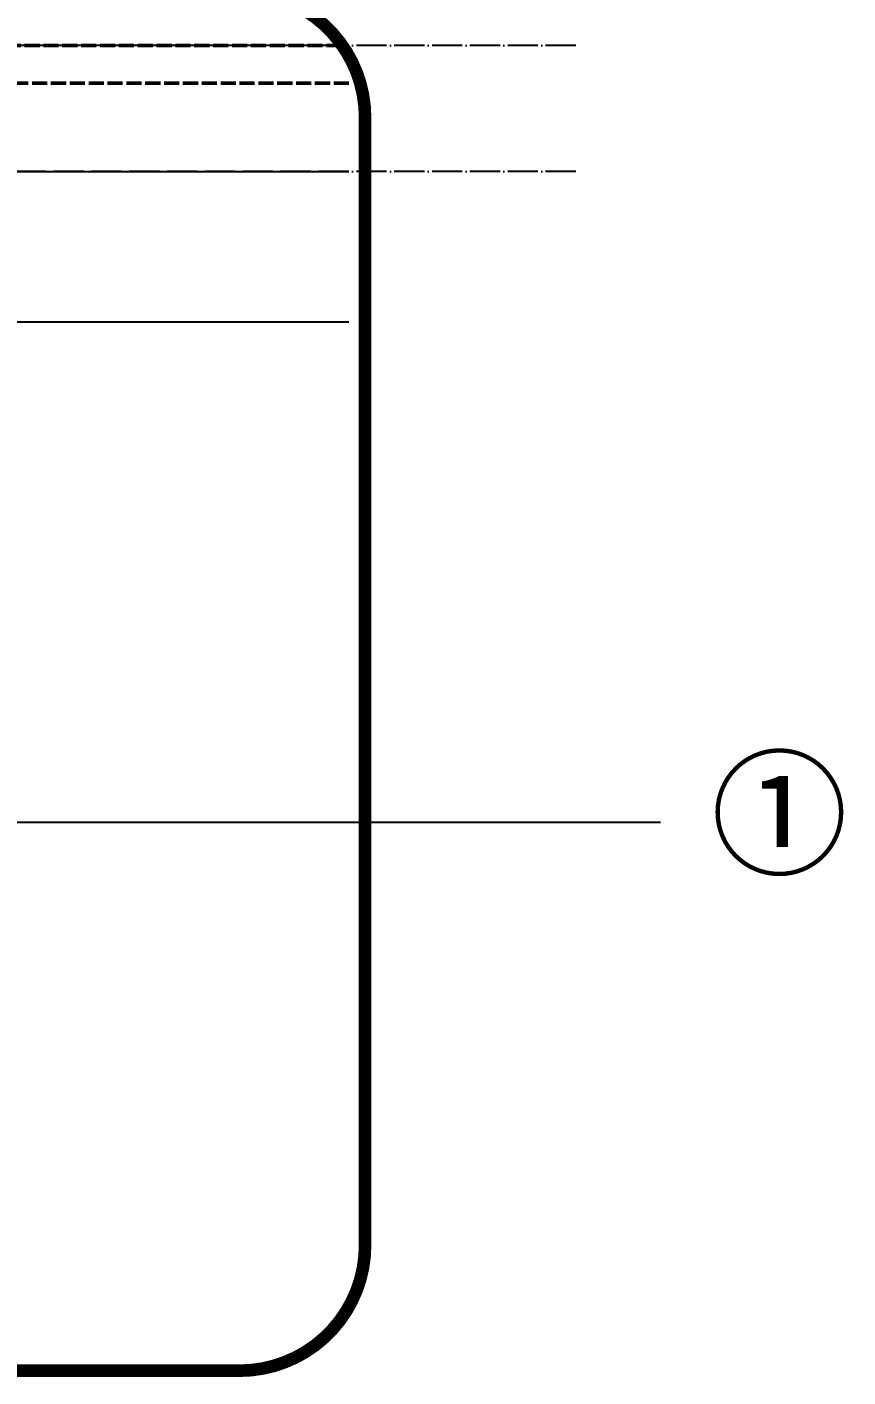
# Model space of a CAD drawing. Header units: millimetres. Extents: x 0 to 119933, y -45162 to 41221.
# Drawn here: x 2307 to 2960, y 1662 to 2736 of the extents above; entities that cross this region are included whole.
import ezdxf
from ezdxf import colors
from ezdxf.entities.mleader import LeaderData, LeaderLine
from ezdxf.math import Vec2, Vec3

# ---------------------------------------------------------------- set-up
doc = ezdxf.new("R2010")
doc.units = ezdxf.units.MM
for name, pattern in [('ACAD_ISO02W100', [15, 12, -3]), ('ACAD_ISO04W100', [30, 24, -3, 0, -3]), ('CENTER', [2, 1.25, -0.25, 0.25, -0.25])]:
    doc.linetypes.add(name, pattern=pattern)
doc.layers.get('DEFPOINTS').update_dxf_attribs({"color": 166})
for name, color, linetype in [('F_CNTR', 1, 'ACAD_ISO04W100'), ('F_CONC', 7, 'Continuous'), ('F_DASH', 8, 'ACAD_ISO02W100')]:
    doc.layers.add(name, color=color, linetype=linetype)
doc.styles.get("Standard").update_dxf_attribs({"font": 'arial.ttf'})

msp = doc.modelspace()

# ---------------------------------------------------------------- linework, layer by layer
at = {"layer": 'DEFPOINTS', "color": 2, "linetype": 'CENTER', "ltscale": 100, "const_width": 10}
msp.add_lwpolyline([(1690.79, 2763.64), (2476.37, 2763.64, -0.4142136), (2576.37, 2663.64), (2576.37, 1767.45, -0.4142136), (2476.37, 1667.45), (1690.79, 1667.45, -0.4142136), (1590.79, 1767.45), (1590.79, 2663.64, -0.4142136)], format="xyb", close=True, dxfattribs=at)
at = {"layer": 'F_CNTR'}
for p, q in [((2743.9, 2721), (1204.27, 2721)), ((2743.9, 2621, 0.03), (1204.27, 2621, 0.03))]:
    msp.add_line(p, q, dxfattribs=at)
at = {"layer": 'F_CONC', "color": 5, "elevation": 0.03}
msp.add_lwpolyline([(2563.51, 2501), (1845.02, 2501), (1845.02, 2621), (2563.51, 2621)], dxfattribs=at)
at = {"layer": 'F_DASH', "lineweight": 50}
msp.add_lwpolyline([(2563.51, 2691), (1840.54, 2691), (1840.54, 2721), (2563.51, 2721)], dxfattribs=at)

# ---------------------------------------------------------------- leaders
ml = msp.add_multileader_mtext('Standard')
ml.set_content('{\\fSimSun|b0|i0|c134|p2;①}', color=256)
ml.set_leader_properties()
ml.build(insert=Vec2(0, 0))
ml.multileader.update_dxf_attribs({"arrow_head_size": 80, "scale": 20})
ctx = ml.context
ctx.base_point, ctx.scale, ctx.char_height, ctx.arrow_head_size, ctx.landing_gap_size, ctx.plane_origin = Vec3(2811.32, 2103.54), 20, 80, 80, 40, Vec3(2045.02, 2103.54)
notes = []
notes.append((ctx, [(0, (1, 1, 0), (2651.32, 2103.54), (1, 0), 160, [(0, [(2045.02, 2103.54)], 0, [])])]))
ctx.mtext.insert, ctx.mtext.rotation, ctx.mtext.flow_direction = Vec3(2851.32, 2150.02), -6.1160459, 5
for ctx, leaders in notes:
    for number, flags, end, landing, length, lines in leaders:
        leader = LeaderData()
        leader.index, (leader.has_last_leader_line, leader.has_dogleg_vector, leader.attachment_direction) = number, flags
        leader.last_leader_point, leader.dogleg_vector, leader.dogleg_length = Vec3(end), Vec3(landing), length
        for number, points, colour, breaks in lines:
            line = LeaderLine()
            line.index, line.vertices, line.color, line.breaks = number, Vec3.list(points), colors.encode_raw_color(colour), breaks
            leader.lines.append(line)
        ctx.leaders.append(leader)

doc.saveas('drawing.dxf')
